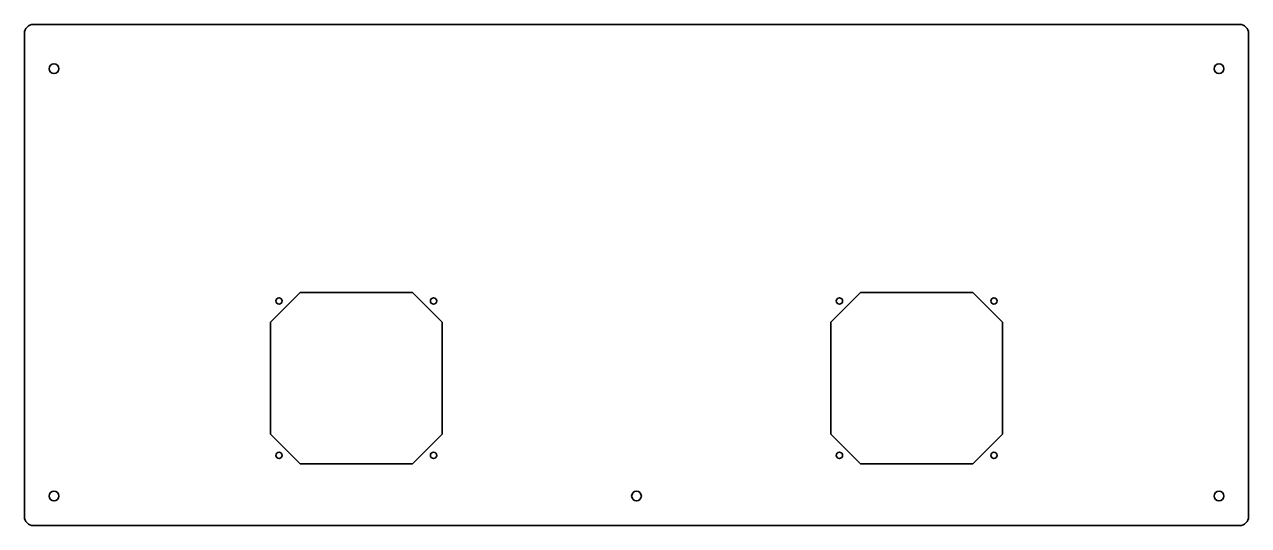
# Model space of a CAD drawing. Header units: inches. Extents: x 0 to 830, y 0 to 340.
import ezdxf

# ---------------------------------------------------------------- set-up
doc = ezdxf.new("R2010")
doc.units = ezdxf.units.IN
doc.header["$MEASUREMENT"] = 0
doc.layers.add('Visible (ANSI)', color=7, linetype='Continuous', lineweight=35)

# ---------------------------------------------------------------- blocks, each defined once
blk = doc.blocks.new('GLD-V003-TAPAT001_Chapas _GLD-V003-TAPAT001')
at = {"layer": 'Visible (ANSI)'}
for p, q in [((-409, 170), (409, 170)), ((-415, -164), (-415, 164)), ((415, 164), (415, -164)), ((-248.15, -31.91), (-228.09, -11.85)), ((-228.09, -11.85), (-151.91, -11.85)), ((-151.91, -11.85), (-131.85, -31.91)), ((131.85, -31.91), (151.91, -11.85)), ((151.91, -11.85), (228.09, -11.85)), ((228.09, -11.85), (248.15, -31.91)), ((-248.15, -108.09), (-248.15, -31.91)), ((-131.85, -31.91), (-131.85, -108.09)), ((131.85, -108.09), (131.85, -31.91)), ((248.15, -31.91), (248.15, -108.09)), ((-228.09, -128.15), (-248.15, -108.09)), ((-131.85, -108.09), (-151.91, -128.15)), ((151.91, -128.15), (131.85, -108.09)), ((248.15, -108.09), (228.09, -128.15)), ((-151.91, -128.15), (-228.09, -128.15)), ((228.09, -128.15), (151.91, -128.15)), ((409, -170), (-409, -170))]:
    blk.add_line(p, q, dxfattribs=at)
for centre, radius in [((-395, 140), 3.3), ((395, 140), 3.3), ((-242.4, -17.6), 2.15), ((-137.6, -17.6), 2.15), ((137.6, -17.6), 2.15), ((242.4, -17.6), 2.15), ((-242.4, -122.4), 2.15), ((-137.6, -122.4), 2.15), ((137.6, -122.4), 2.15), ((242.4, -122.4), 2.15), ((-395, -150), 3.3), ((0, -150), 3.3), ((395, -150), 3.3)]:
    blk.add_circle(centre, radius, dxfattribs=at)
at = {"layer": 'Visible (ANSI)', "extrusion": (0, 0, -1)}
for centre, start, end in [((409, 164), 0, 90), ((-409, 164), 90, 180), ((409, -164), 270, 360), ((-409, -164), 180, 270)]:
    blk.add_arc(centre, 6, start, end, dxfattribs=at)

msp = doc.modelspace()

# ---------------------------------------------------------------- block references
msp.add_blockref('GLD-V003-TAPAT001_Chapas _GLD-V003-TAPAT001', (415, 170))

doc.saveas('drawing.dxf')
